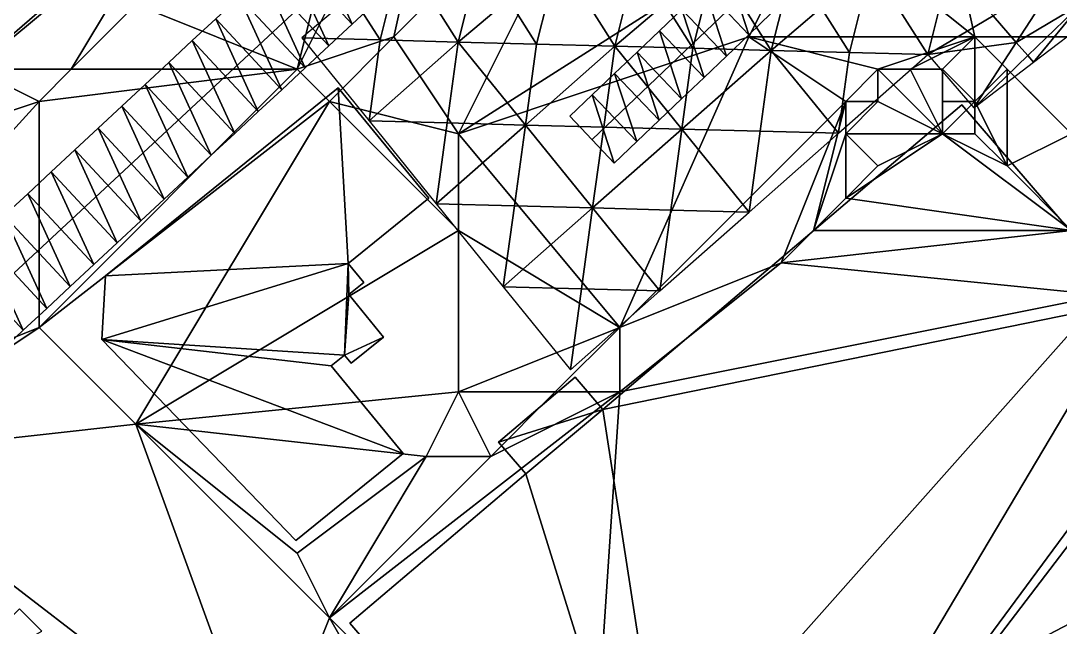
# Model space of a CAD drawing. Header units: metres. Extents: x -1103 to 901, y -902 to 905.
# Drawn here: x -697.1 to -632.7, y 73.4 to 111 of the extents above; entities that cross this region are included whole.
import ezdxf

# ---------------------------------------------------------------- set-up
doc = ezdxf.new("R2010")
doc.units = ezdxf.units.M
for name, color, linetype in [('OSM_BUILDING_FOOTPRINTS', 7, 'CONTINUOUS'), ('OSM_BUILDING_ROOFS', 1, 'CONTINUOUS'), ('OSM_BUILDING_WALLS', 8, 'CONTINUOUS'), ('OSM_PARKING', 8, 'CONTINUOUS'), ('OSM_ROAD_AXES', 2, 'CONTINUOUS'), ('OSM_ROAD_SURFACE', 9, 'CONTINUOUS'), ('OSM_TERRAIN', 3, 'CONTINUOUS')]:
    doc.layers.add(name, color=color, linetype=linetype)

msp = doc.modelspace()

# ---------------------------------------------------------------- linework, layer by layer
at = {"layer": 'OSM_BUILDING_FOOTPRINTS'}
for points in [[(-735.096, 124.608, 14.263), (-715.475, 104.226, 14.263), (-712.789, 106.88, 14.263), (-710.479, 105.421, 14.263), (-704.19, 110.054, 14.263), (-701.349, 106.969, 14.263), (-680.093, 125.327, 14.263), (-689.665, 137.746, 14.263), (-714.901, 115.938, 14.263), (-729.116, 131.332, 14.263), (-727.712, 132.614, 14.263), (-731.017, 136.198, 14.263), (-735.085, 132.493, 14.263), (-731.139, 128.213, 14.263), (-735.096, 124.608, 14.263)], [(-676.732, 73.671, 14.666), (-665.833, 82.916, 14.666), (-667.513, 84.885, 14.666), (-662.771, 88.91, 14.666), (-661.058, 86.909, 14.666), (-638.796, 105.787, 14.666), (-628.306, 93.589, 14.666), (-610.874, 108.375, 14.666), (-613.251, 111.139, 14.666), (-607.237, 116.238, 14.666), (-605.203, 113.882, 14.666), (-597.565, 120.363, 14.666), (-595.211, 117.62, 14.666), (-593.31, 119.235, 14.666), (-587.794, 112.821, 14.666), (-589.717, 111.184, 14.666), (-586.114, 106.993, 14.666), (-655.099, 48.49, 14.666), (-676.732, 73.671, 14.666)], [(-680.081, 78.802, 16.009), (-692.108, 91.243, 16.009), (-691.887, 95.202, 16.009), (-677.451, 106.837, 16.009), (-671.846, 100.002, 16.009), (-676.843, 95.966, 16.009), (-675.87, 94.771, 16.009), (-676.787, 94.03, 16.009), (-674.643, 91.398, 16.009), (-676.655, 89.773, 16.009), (-677.064, 90.27, 16.009), (-677.882, 89.607, 16.009), (-673.427, 84.177, 16.009), (-680.081, 78.802, 16.009)]]:
    msp.add_polyline3d(points, close=True, dxfattribs=at)
at = {"layer": 'OSM_BUILDING_ROOFS'}
for points in [[(-704.19, 110.054, 29.063), (-689.665, 137.746, 29.063), (-714.901, 115.938, 29.063)], [(-704.19, 110.054, 29.063), (-680.093, 125.327, 29.063), (-689.665, 137.746, 29.063)], [(-704.19, 110.054, 29.063), (-701.349, 106.969, 29.063), (-680.093, 125.327, 29.063)], [(-655.099, 48.49, 55.066), (-589.717, 111.184, 55.066), (-605.203, 113.882, 55.066)], [(-655.099, 48.49, 55.066), (-605.203, 113.882, 55.066), (-610.874, 108.375, 55.066)], [(-655.099, 48.49, 55.066), (-586.114, 106.993, 55.066), (-589.717, 111.184, 55.066)], [(-655.099, 48.49, 55.066), (-610.874, 108.375, 55.066), (-628.306, 93.589, 55.066)], [(-676.843, 95.966, 34.009), (-677.451, 106.837, 34.009), (-691.887, 95.202, 34.009)], [(-676.843, 95.966, 34.009), (-671.846, 100.002, 34.009), (-677.451, 106.837, 34.009)], [(-628.306, 93.589, 55.066), (-638.796, 105.787, 55.066), (-661.058, 86.909, 55.066)], [(-676.843, 95.966, 34.009), (-691.887, 95.202, 34.009), (-692.108, 91.243, 34.009)], [(-676.843, 95.966, 34.009), (-692.108, 91.243, 34.009), (-677.064, 90.27, 34.009)], [(-676.843, 95.966, 34.009), (-677.064, 90.27, 34.009), (-676.787, 94.03, 34.009)], [(-676.787, 94.03, 34.009), (-675.87, 94.771, 34.009), (-676.843, 95.966, 34.009)], [(-677.064, 90.27, 34.009), (-674.643, 91.398, 34.009), (-676.787, 94.03, 34.009)], [(-655.099, 48.49, 55.066), (-628.306, 93.589, 55.066), (-661.058, 86.909, 55.066)], [(-692.108, 91.243, 34.009), (-680.081, 78.802, 34.009), (-673.427, 84.177, 34.009)], [(-692.108, 91.243, 34.009), (-673.427, 84.177, 34.009), (-677.882, 89.607, 34.009)], [(-692.108, 91.243, 34.009), (-677.882, 89.607, 34.009), (-677.064, 90.27, 34.009)], [(-677.064, 90.27, 34.009), (-676.655, 89.773, 34.009), (-674.643, 91.398, 34.009)], [(-661.058, 86.909, 55.066), (-662.771, 88.91, 55.066), (-667.513, 84.885, 55.066)], [(-661.058, 86.909, 55.066), (-667.513, 84.885, 55.066), (-665.833, 82.916, 55.066)], [(-661.058, 86.909, 55.066), (-665.833, 82.916, 55.066), (-655.099, 48.49, 55.066)], [(-665.833, 82.916, 55.066), (-676.732, 73.671, 55.066), (-655.099, 48.49, 55.066)]]:
    msp.add_3dface(points, dxfattribs=at)
at = {"layer": 'OSM_BUILDING_WALLS'}
for points in [[(-701.349, 106.969, 14.263), (-680.093, 125.327, 14.263), (-680.093, 125.327, 29.063)], [(-701.349, 106.969, 14.263), (-680.093, 125.327, 29.063), (-701.349, 106.969, 29.063)], [(-655.099, 48.49, 14.666), (-586.114, 106.993, 14.666), (-586.114, 106.993, 55.066)], [(-655.099, 48.49, 14.666), (-586.114, 106.993, 55.066), (-655.099, 48.49, 55.066)], [(-677.451, 106.837, 16.009), (-691.887, 95.202, 16.009), (-691.887, 95.202, 34.009)], [(-677.451, 106.837, 16.009), (-691.887, 95.202, 34.009), (-677.451, 106.837, 34.009)], [(-671.846, 100.002, 16.009), (-677.451, 106.837, 16.009), (-677.451, 106.837, 34.009)], [(-671.846, 100.002, 16.009), (-677.451, 106.837, 34.009), (-671.846, 100.002, 34.009)], [(-638.796, 105.787, 14.666), (-661.058, 86.909, 14.666), (-661.058, 86.909, 55.066)], [(-638.796, 105.787, 14.666), (-661.058, 86.909, 55.066), (-638.796, 105.787, 55.066)], [(-628.306, 93.589, 14.666), (-638.796, 105.787, 14.666), (-638.796, 105.787, 55.066)], [(-628.306, 93.589, 14.666), (-638.796, 105.787, 55.066), (-628.306, 93.589, 55.066)], [(-676.843, 95.966, 16.009), (-671.846, 100.002, 16.009), (-671.846, 100.002, 34.009)], [(-676.843, 95.966, 16.009), (-671.846, 100.002, 34.009), (-676.843, 95.966, 34.009)], [(-675.87, 94.771, 16.009), (-676.843, 95.966, 16.009), (-676.843, 95.966, 34.009)], [(-675.87, 94.771, 16.009), (-676.843, 95.966, 34.009), (-675.87, 94.771, 34.009)], [(-691.887, 95.202, 16.009), (-692.108, 91.243, 16.009), (-692.108, 91.243, 34.009)], [(-691.887, 95.202, 16.009), (-692.108, 91.243, 34.009), (-691.887, 95.202, 34.009)], [(-676.787, 94.03, 16.009), (-675.87, 94.771, 16.009), (-675.87, 94.771, 34.009)], [(-676.787, 94.03, 16.009), (-675.87, 94.771, 34.009), (-676.787, 94.03, 34.009)], [(-674.643, 91.398, 16.009), (-676.787, 94.03, 16.009), (-676.787, 94.03, 34.009)], [(-674.643, 91.398, 16.009), (-676.787, 94.03, 34.009), (-674.643, 91.398, 34.009)], [(-692.108, 91.243, 16.009), (-680.081, 78.802, 16.009), (-680.081, 78.802, 34.009)], [(-692.108, 91.243, 16.009), (-680.081, 78.802, 34.009), (-692.108, 91.243, 34.009)], [(-676.655, 89.773, 16.009), (-674.643, 91.398, 16.009), (-674.643, 91.398, 34.009)], [(-676.655, 89.773, 16.009), (-674.643, 91.398, 34.009), (-676.655, 89.773, 34.009)], [(-677.882, 89.607, 16.009), (-677.064, 90.27, 16.009), (-677.064, 90.27, 34.009)], [(-677.882, 89.607, 16.009), (-677.064, 90.27, 34.009), (-677.882, 89.607, 34.009)], [(-677.064, 90.27, 16.009), (-676.655, 89.773, 16.009), (-676.655, 89.773, 34.009)], [(-677.064, 90.27, 16.009), (-676.655, 89.773, 34.009), (-677.064, 90.27, 34.009)], [(-673.427, 84.177, 16.009), (-677.882, 89.607, 16.009), (-677.882, 89.607, 34.009)], [(-673.427, 84.177, 16.009), (-677.882, 89.607, 34.009), (-673.427, 84.177, 34.009)], [(-662.771, 88.91, 14.666), (-667.513, 84.885, 14.666), (-667.513, 84.885, 55.066)], [(-662.771, 88.91, 14.666), (-667.513, 84.885, 55.066), (-662.771, 88.91, 55.066)], [(-661.058, 86.909, 14.666), (-662.771, 88.91, 14.666), (-662.771, 88.91, 55.066)], [(-661.058, 86.909, 14.666), (-662.771, 88.91, 55.066), (-661.058, 86.909, 55.066)], [(-667.513, 84.885, 14.666), (-665.833, 82.916, 14.666), (-665.833, 82.916, 55.066)], [(-667.513, 84.885, 14.666), (-665.833, 82.916, 55.066), (-667.513, 84.885, 55.066)], [(-680.081, 78.802, 16.009), (-673.427, 84.177, 16.009), (-673.427, 84.177, 34.009)], [(-680.081, 78.802, 16.009), (-673.427, 84.177, 34.009), (-680.081, 78.802, 34.009)], [(-665.833, 82.916, 14.666), (-676.732, 73.671, 14.666), (-676.732, 73.671, 55.066)], [(-665.833, 82.916, 14.666), (-676.732, 73.671, 55.066), (-665.833, 82.916, 55.066)], [(-676.732, 73.671, 14.666), (-655.099, 48.49, 14.666), (-655.099, 48.49, 55.066)], [(-676.732, 73.671, 14.666), (-655.099, 48.49, 55.066), (-676.732, 73.671, 55.066)]]:
    msp.add_3dface(points, dxfattribs=at)
at = {"layer": 'OSM_PARKING'}
for points in [[(-674.858, 109.805, 19.175), (-673.504, 115.201, 19.242), (-676.605, 112.567, 19.208)], [(-670.009, 109.676, 19.035), (-673.504, 115.201, 19.242), (-674.858, 109.805, 19.175)], [(-670.009, 109.676, 19.035), (-668.655, 115.073, 19.167), (-673.504, 115.201, 19.242)], [(-666.908, 112.31, 19.018), (-668.655, 115.073, 19.167), (-670.009, 109.676, 19.035)], [(-665.16, 109.548, 19.049), (-663.806, 114.944, 19.064), (-666.908, 112.31, 19.018)], [(-660.312, 109.419, 19.279), (-663.806, 114.944, 19.064), (-665.16, 109.548, 19.049)], [(-660.312, 109.419, 19.279), (-658.958, 114.816, 19.325), (-663.806, 114.944, 19.064)], [(-657.211, 112.053, 19.445), (-658.958, 114.816, 19.325), (-660.312, 109.419, 19.279)], [(-655.464, 109.291, 19.405), (-654.11, 114.687, 19.586), (-657.211, 112.053, 19.445)], [(-650.615, 109.162, 19.581), (-654.11, 114.687, 19.586), (-655.464, 109.291, 19.405)], [(-650.615, 109.162, 19.581), (-649.261, 114.559, 19.742), (-654.11, 114.687, 19.586)], [(-647.514, 111.796, 19.741), (-649.261, 114.559, 19.742), (-650.615, 109.162, 19.581)], [(-645.766, 109.034, 19.813), (-644.412, 114.43, 19.928), (-647.514, 111.796, 19.741)], [(-640.918, 108.905, 19.98), (-644.412, 114.43, 19.928), (-645.766, 109.034, 19.813)], [(-640.918, 108.905, 19.98), (-639.564, 114.302, 20.018), (-644.412, 114.43, 19.928)], [(-640.918, 108.905, 19.98), (-636.861, 111.306, 20.041), (-639.564, 114.302, 20.018)], [(-636.861, 111.306, 20.041), (-635.43, 109.659, 20.026), (-632.805, 113.708, 19.973)], [(-632.805, 113.708, 19.973), (-635.43, 109.659, 20.026), (-631.373, 112.06, 19.978)], [(-674.858, 109.805, 19.175), (-676.605, 112.567, 19.208), (-679.706, 109.933, 19.196)], [(-665.16, 109.548, 19.049), (-666.908, 112.31, 19.018), (-670.009, 109.676, 19.035)], [(-655.464, 109.291, 19.405), (-657.211, 112.053, 19.445), (-660.312, 109.419, 19.279)], [(-645.766, 109.034, 19.813), (-647.514, 111.796, 19.741), (-650.615, 109.162, 19.581)], [(-635.43, 109.659, 20.026), (-634.714, 108.835, 19.979), (-631.373, 112.06, 19.978)], [(-631.373, 112.06, 19.978), (-634.714, 108.835, 19.979), (-634.356, 108.423, 19.955)], [(-631.373, 112.06, 19.978), (-634.356, 108.423, 19.955), (-630.658, 111.236, 19.98)], [(-640.918, 108.905, 19.98), (-635.43, 109.659, 20.026), (-636.861, 111.306, 20.041)], [(-679.706, 109.933, 19.196), (-675.544, 104.793, 18.452), (-674.858, 109.805, 19.175)], [(-674.858, 109.805, 19.175), (-675.544, 104.793, 18.452), (-670.009, 109.676, 19.035)], [(-675.544, 104.793, 18.452), (-670.696, 104.665, 18.862), (-670.009, 109.676, 19.035)], [(-670.009, 109.676, 19.035), (-670.696, 104.665, 18.862), (-665.847, 104.537, 18.943)], [(-670.009, 109.676, 19.035), (-665.847, 104.537, 18.943), (-665.16, 109.548, 19.049)], [(-665.16, 109.548, 19.049), (-665.847, 104.537, 18.943), (-660.312, 109.419, 19.279)], [(-640.918, 108.905, 19.98), (-638.055, 105.61, 17.648), (-635.43, 109.659, 20.026)], [(-635.43, 109.659, 20.026), (-638.055, 105.61, 17.648), (-634.714, 108.835, 19.979)], [(-665.847, 104.537, 18.943), (-660.998, 104.408, 18.996), (-660.312, 109.419, 19.279)], [(-660.312, 109.419, 19.279), (-660.998, 104.408, 18.996), (-656.15, 104.28, 19.05)], [(-660.312, 109.419, 19.279), (-656.15, 104.28, 19.05), (-655.464, 109.291, 19.405)], [(-655.464, 109.291, 19.405), (-656.15, 104.28, 19.05), (-650.615, 109.162, 19.581)], [(-656.15, 104.28, 19.05), (-651.302, 104.151, 19.302), (-650.615, 109.162, 19.581)], [(-650.615, 109.162, 19.581), (-651.302, 104.151, 19.302), (-646.453, 104.023, 19.162)], [(-650.615, 109.162, 19.581), (-646.453, 104.023, 19.162), (-645.766, 109.034, 19.813)], [(-645.766, 109.034, 19.813), (-646.453, 104.023, 19.162), (-640.918, 108.905, 19.98)], [(-634.714, 108.835, 19.979), (-638.055, 105.61, 17.648), (-634.356, 108.423, 19.955)], [(-675.544, 104.793, 18.452), (-671.382, 99.654, 18.43), (-670.696, 104.665, 18.862)], [(-670.696, 104.665, 18.862), (-671.382, 99.654, 18.43), (-665.847, 104.537, 18.943)], [(-671.382, 99.654, 18.43), (-666.534, 99.525, 18.57), (-665.847, 104.537, 18.943)], [(-666.534, 99.525, 18.57), (-661.685, 99.397, 18.623), (-665.847, 104.537, 18.943)], [(-665.847, 104.537, 18.943), (-661.685, 99.397, 18.623), (-660.998, 104.408, 18.996)], [(-660.998, 104.408, 18.996), (-661.685, 99.397, 18.623), (-656.15, 104.28, 19.05)], [(-656.15, 104.28, 19.05), (-661.685, 99.397, 18.623), (-656.837, 99.269, 18.677)], [(-656.15, 104.28, 19.05), (-656.837, 99.269, 18.677), (-651.988, 99.14, 18.764)], [(-656.15, 104.28, 19.05), (-651.988, 99.14, 18.764), (-651.302, 104.151, 19.302)], [(-651.302, 104.151, 19.302), (-651.988, 99.14, 18.764), (-646.453, 104.023, 19.162)], [(-671.382, 99.654, 18.43), (-667.22, 94.514, 18.262), (-666.534, 99.525, 18.57)], [(-666.534, 99.525, 18.57), (-667.22, 94.514, 18.262), (-661.685, 99.397, 18.623)], [(-667.22, 94.514, 18.262), (-662.371, 94.386, 18.251), (-661.685, 99.397, 18.623)], [(-661.685, 99.397, 18.623), (-662.371, 94.386, 18.251), (-657.523, 94.257, 18.327)], [(-661.685, 99.397, 18.623), (-657.523, 94.257, 18.327), (-656.837, 99.269, 18.677)], [(-656.837, 99.269, 18.677), (-657.523, 94.257, 18.327), (-651.988, 99.14, 18.764)], [(-667.22, 94.514, 18.262), (-663.058, 89.375, 17.611), (-662.371, 94.386, 18.251)], [(-662.371, 94.386, 18.251), (-663.058, 89.375, 17.611), (-657.523, 94.257, 18.327)]]:
    msp.add_3dface(points, dxfattribs=at)
at = {"layer": 'OSM_ROAD_AXES'}
for points in [[(-793.16, 9.781, 16.642), (-790.186, 11.396, 16.733), (-762.851, 35.981, 17.581), (-733.68, 60.189, 17.753), (-710.678, 83.181, 17.71), (-627.643, 160.407, 16.433)], [(-626.217, 144.935, 17.464), (-628.516, 140.81, 17.944), (-631.103, 134.33, 18.625), (-633.921, 130.138, 19.191), (-661.721, 103.63, 18.84)]]:
    msp.add_polyline3d(points, dxfattribs=at)
at = {"layer": 'OSM_ROAD_SURFACE'}
for points in [[(-676.586, 110.791, 19.146), (-679.216, 116.539, 19.304), (-680.672, 115.184, 19.251)], [(-676.586, 110.791, 19.146), (-675.13, 112.146, 19.164), (-679.216, 116.539, 19.304)], [(-678.043, 109.436, 19.129), (-680.672, 115.184, 19.251), (-682.129, 113.829, 19.197)], [(-678.043, 109.436, 19.129), (-676.586, 110.791, 19.146), (-680.672, 115.184, 19.251)], [(-653.371, 114.355, 19.58), (-654.761, 113.03, 19.501), (-652.001, 110.135, 19.484)], [(-653.371, 114.355, 19.58), (-652.001, 110.135, 19.484), (-650.611, 111.46, 19.571)], [(-679.5, 108.081, 19.086), (-682.129, 113.829, 19.197), (-683.586, 112.475, 19.143)], [(-679.5, 108.081, 19.086), (-678.043, 109.436, 19.129), (-682.129, 113.829, 19.197)], [(-654.761, 113.03, 19.501), (-656.151, 111.704, 19.422), (-653.391, 108.809, 19.375)], [(-654.761, 113.03, 19.501), (-653.391, 108.809, 19.375), (-652.001, 110.135, 19.484)], [(-680.957, 106.726, 18.988), (-683.586, 112.475, 19.143), (-685.043, 111.12, 19.09)], [(-680.957, 106.726, 18.988), (-679.5, 108.081, 19.086), (-683.586, 112.475, 19.143)], [(-656.151, 111.704, 19.422), (-657.541, 110.379, 19.343), (-654.781, 107.484, 19.261)], [(-656.151, 111.704, 19.422), (-654.781, 107.484, 19.261), (-653.391, 108.809, 19.375)], [(-682.413, 105.371, 18.935), (-685.043, 111.12, 19.09), (-686.499, 109.765, 19.055)], [(-682.413, 105.371, 18.935), (-680.957, 106.726, 18.988), (-685.043, 111.12, 19.09)], [(-657.541, 110.379, 19.343), (-658.931, 109.053, 19.264), (-656.171, 106.159, 19.146)], [(-657.541, 110.379, 19.343), (-656.171, 106.159, 19.146), (-654.781, 107.484, 19.261)], [(-683.87, 104.017, 18.883), (-686.499, 109.765, 19.055), (-687.956, 108.41, 19.046)], [(-683.87, 104.017, 18.883), (-682.413, 105.371, 18.935), (-686.499, 109.765, 19.055)], [(-658.931, 109.053, 19.264), (-660.321, 107.728, 19.186), (-657.561, 104.833, 19.032)], [(-658.931, 109.053, 19.264), (-657.561, 104.833, 19.032), (-656.171, 106.159, 19.146)], [(-685.327, 102.662, 18.831), (-687.956, 108.41, 19.046), (-689.413, 107.055, 19.001)], [(-685.327, 102.662, 18.831), (-683.87, 104.017, 18.883), (-687.956, 108.41, 19.046)], [(-660.321, 107.728, 19.186), (-661.711, 106.403, 19.092), (-658.951, 103.508, 18.917)], [(-660.321, 107.728, 19.186), (-658.951, 103.508, 18.917), (-657.561, 104.833, 19.032)], [(-686.784, 101.307, 18.762), (-689.413, 107.055, 19.001), (-690.87, 105.7, 18.932)], [(-686.784, 101.307, 18.762), (-685.327, 102.662, 18.831), (-689.413, 107.055, 19.001)], [(-661.711, 106.403, 19.092), (-663.101, 105.077, 18.978), (-660.341, 102.182, 18.803)], [(-661.711, 106.403, 19.092), (-660.341, 102.182, 18.803), (-658.951, 103.508, 18.917)], [(-688.24, 99.952, 18.691), (-690.87, 105.7, 18.932), (-692.326, 104.346, 18.861)], [(-688.24, 99.952, 18.691), (-686.784, 101.307, 18.762), (-690.87, 105.7, 18.932)], [(-689.697, 98.597, 18.62), (-692.326, 104.346, 18.861), (-693.783, 102.991, 18.79)], [(-689.697, 98.597, 18.62), (-688.24, 99.952, 18.691), (-692.326, 104.346, 18.861)], [(-691.154, 97.242, 18.55), (-693.783, 102.991, 18.79), (-695.24, 101.636, 18.719)], [(-691.154, 97.242, 18.55), (-689.697, 98.597, 18.62), (-693.783, 102.991, 18.79)], [(-692.611, 95.888, 18.479), (-695.24, 101.636, 18.719), (-696.697, 100.281, 18.649)], [(-692.611, 95.888, 18.479), (-691.154, 97.242, 18.55), (-695.24, 101.636, 18.719)], [(-694.067, 94.533, 18.408), (-696.697, 100.281, 18.649), (-698.153, 98.926, 18.58)], [(-694.067, 94.533, 18.408), (-692.611, 95.888, 18.479), (-696.697, 100.281, 18.649)], [(-695.524, 93.178, 18.337), (-698.153, 98.926, 18.58), (-699.61, 97.571, 18.511)], [(-695.524, 93.178, 18.337), (-694.067, 94.533, 18.408), (-698.153, 98.926, 18.58)], [(-696.981, 91.823, 18.267), (-699.61, 97.571, 18.511), (-701.067, 96.217, 18.443)], [(-696.981, 91.823, 18.267), (-695.524, 93.178, 18.337), (-699.61, 97.571, 18.511)], [(-698.438, 90.468, 18.184), (-696.981, 91.823, 18.267), (-701.067, 96.217, 18.443)], [(-695.825, 73.173, 17.128), (-697.199, 74.559, 17.216), (-702.17, 69.63, 17.127)]]:
    msp.add_3dface(points, dxfattribs=at)
at = {"layer": 'OSM_TERRAIN'}
for points in [[(-680, 108, 19.06), (-674, 110, 19.088), (-670, 128, 19.31)], [(-680, 108, 19.06), (-670, 128, 19.31), (-676, 124, 19.467)], [(-674, 110, 19.088), (-660, 124, 19.081), (-670, 128, 19.31)], [(-648, 118, 19.788), (-638, 110, 19.978), (-642, 128, 19.805)], [(-638, 110, 19.978), (-622, 110, 19.819), (-642, 128, 19.805)], [(-642, 128, 19.805), (-622, 110, 19.819), (-616, 116, 19.118)], [(-690, 112, 18.973), (-680, 108, 19.06), (-676, 124, 19.467)], [(-674, 110, 19.088), (-670, 104, 18.76), (-660, 124, 19.081)], [(-660, 124, 19.081), (-670, 104, 18.76), (-648, 118, 19.788)], [(-704, 108, 18.031), (-688, 118, 17.944), (-726, 116, 17.801)], [(-704, 108, 18.031), (-700, 108, 17.828), (-688, 118, 17.944)], [(-700, 108, 17.828), (-694, 108, 18.95), (-688, 118, 17.944)], [(-694, 108, 18.95), (-690, 112, 18.973), (-688, 118, 17.944)], [(-652, 110, 19.43), (-648, 118, 19.788), (-670, 104, 18.76)], [(-652, 110, 19.43), (-638, 110, 19.978), (-648, 118, 19.788)], [(-694, 108, 18.95), (-680, 108, 19.06), (-690, 112, 18.973)], [(-678, 106, 18.246), (-674, 110, 19.088), (-680, 108, 19.06)], [(-670, 104, 18.76), (-674, 110, 19.088), (-678, 106, 18.246)], [(-670, 104, 18.76), (-660, 92, 18.017), (-652, 110, 19.43)], [(-660, 92, 18.017), (-646, 106, 19.685), (-652, 110, 19.43)], [(-646, 106, 19.685), (-644, 108, 19.845), (-652, 110, 19.43)], [(-644, 108, 19.845), (-638, 110, 19.978), (-652, 110, 19.43)], [(-644, 108, 19.845), (-642, 108, 19.76), (-638, 110, 19.978)], [(-642, 108, 19.76), (-640, 108, 18.9), (-638, 110, 19.978)], [(-638, 106, 17.654), (-638, 110, 19.978), (-640, 108, 18.9)], [(-638, 106, 17.654), (-636, 108, 19.6), (-638, 110, 19.978)], [(-636, 108, 19.6), (-632, 104, 19.626), (-638, 110, 19.978)], [(-632, 104, 19.626), (-622, 110, 19.819), (-638, 110, 19.978)], [(-702, 104, 18.384), (-696, 106, 18.86), (-700, 108, 17.828)], [(-696, 106, 18.86), (-694, 108, 18.95), (-700, 108, 17.828)], [(-696, 92, 18.23), (-680, 108, 19.06), (-696, 106, 18.86)], [(-678, 106, 18.246), (-680, 108, 19.06), (-696, 92, 18.23)], [(-696, 106, 18.86), (-680, 108, 19.06), (-694, 108, 18.95)], [(-646, 106, 19.685), (-644, 106, 19.458), (-644, 108, 19.845)], [(-644, 106, 19.458), (-640, 104, 17.161), (-644, 108, 19.845)], [(-640, 104, 17.161), (-642, 108, 19.76), (-644, 108, 19.845)], [(-640, 104, 17.161), (-640, 108, 18.9), (-642, 108, 19.76)], [(-640, 104, 17.161), (-640, 106, 17.79), (-640, 108, 18.9)], [(-640, 106, 17.79), (-638, 106, 17.654), (-640, 108, 18.9)], [(-638, 106, 17.654), (-636, 102, 17.161), (-636, 108, 19.6)], [(-636, 102, 17.161), (-632, 104, 19.626), (-636, 108, 19.6)], [(-716, 84, 17.762), (-696, 92, 18.23), (-696, 106, 18.86)], [(-716, 84, 17.762), (-696, 106, 18.86), (-702, 104, 18.384)], [(-690, 86, 17.948), (-678, 106, 18.246), (-696, 92, 18.23)], [(-690, 86, 17.948), (-670, 98, 18.337), (-678, 106, 18.246)], [(-670, 98, 18.337), (-670, 104, 18.76), (-678, 106, 18.246)], [(-660, 92, 18.017), (-650, 96, 17.161), (-646, 106, 19.685)], [(-650, 96, 17.161), (-648, 98, 17.168), (-646, 106, 19.685)], [(-648, 98, 17.168), (-646, 104, 19.166), (-646, 106, 19.685)], [(-646, 104, 19.166), (-644, 106, 19.458), (-646, 106, 19.685)], [(-646, 104, 19.166), (-640, 104, 17.161), (-644, 106, 19.458)], [(-640, 104, 17.161), (-638, 104, 17.161), (-638, 106, 17.654)], [(-640, 104, 17.161), (-638, 106, 17.654), (-640, 106, 17.79)], [(-638, 104, 17.161), (-636, 102, 17.161), (-638, 106, 17.654)], [(-660, 92, 18.017), (-670, 104, 18.76), (-670, 98, 18.337)], [(-648, 98, 17.168), (-646, 100, 17.297), (-646, 104, 19.166)], [(-646, 100, 17.297), (-644, 102, 17.448), (-646, 104, 19.166)], [(-646, 100, 17.297), (-632, 98, 17.198), (-640, 104, 17.161)], [(-646, 100, 17.297), (-640, 104, 17.161), (-644, 102, 17.448)], [(-644, 102, 17.448), (-640, 104, 17.161), (-646, 104, 19.166)], [(-632, 98, 17.198), (-636, 102, 17.161), (-640, 104, 17.161)], [(-636, 102, 17.161), (-638, 104, 17.161), (-640, 104, 17.161)], [(-636, 102, 17.161), (-632, 98, 17.198), (-632, 104, 19.626)], [(-648, 98, 17.168), (-632, 98, 17.198), (-646, 100, 17.297)], [(-670, 88, 17.918), (-670, 98, 18.337), (-690, 86, 17.948)], [(-670, 88, 17.918), (-660, 92, 18.017), (-670, 98, 18.337)], [(-630, 94, 17.161), (-632, 98, 17.198), (-650, 96, 17.161)], [(-650, 96, 17.161), (-632, 98, 17.198), (-648, 98, 17.168)], [(-660, 88, 17.192), (-630, 94, 17.161), (-650, 96, 17.161)], [(-660, 88, 17.192), (-650, 96, 17.161), (-660, 92, 18.017)], [(-620, 80, 17.161), (-630, 94, 17.161), (-662, 58, 17.161)], [(-662, 58, 17.161), (-630, 94, 17.161), (-660, 88, 17.192)], [(-708, 84, 17.723), (-696, 92, 18.23), (-716, 84, 17.762)], [(-708, 84, 17.723), (-690, 86, 17.948), (-696, 92, 18.23)], [(-670, 88, 17.918), (-664, 88, 17.18), (-660, 92, 18.017)], [(-664, 88, 17.18), (-660, 88, 17.192), (-660, 92, 18.017)], [(-690, 86, 17.948), (-672, 84, 17.96), (-670, 88, 17.918)], [(-678, 74, 17.166), (-662, 58, 17.161), (-660, 88, 17.192)], [(-678, 74, 17.166), (-660, 88, 17.192), (-668, 84, 17.29)], [(-672, 84, 17.96), (-668, 84, 17.29), (-670, 88, 17.918)], [(-668, 84, 17.29), (-664, 88, 17.18), (-670, 88, 17.918)], [(-660, 88, 17.192), (-664, 88, 17.18), (-668, 84, 17.29)], [(-708, 84, 17.723), (-682, 64, 16.639), (-690, 86, 17.948)], [(-678, 74, 17.166), (-680, 78, 17.957), (-690, 86, 17.948)], [(-682, 64, 16.639), (-678, 74, 17.166), (-690, 86, 17.948)], [(-680, 78, 17.957), (-672, 84, 17.96), (-690, 86, 17.948)], [(-700, 68, 16.936), (-690, 64, 16.392), (-708, 84, 17.723)], [(-690, 64, 16.392), (-682, 64, 16.639), (-708, 84, 17.723)], [(-678, 74, 17.166), (-672, 84, 17.96), (-680, 78, 17.957)], [(-678, 74, 17.166), (-668, 84, 17.29), (-672, 84, 17.96)], [(-644, 60, 17.161), (-620, 80, 17.161), (-662, 58, 17.161)], [(-644, 60, 17.161), (-622, 78, 17.161), (-620, 80, 17.161)], [(-628, 72, 17.161), (-622, 78, 17.161), (-644, 60, 17.161)], [(-682, 64, 16.639), (-670, 60, 16.168), (-678, 74, 17.166)], [(-670, 60, 16.168), (-662, 58, 17.161), (-678, 74, 17.166)]]:
    msp.add_3dface(points, dxfattribs=at)

doc.saveas('drawing.dxf')
